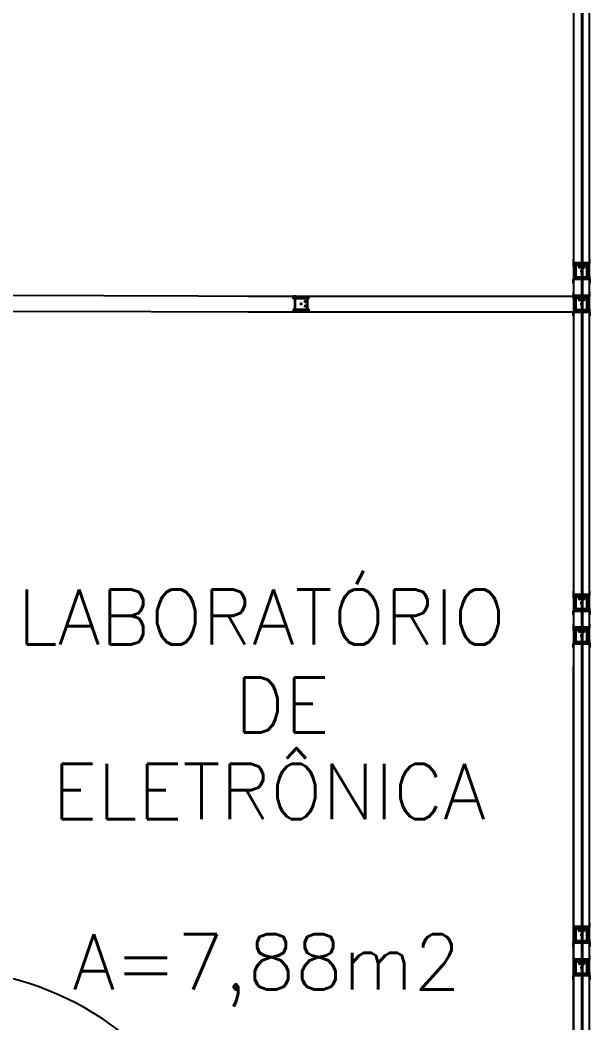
# Model space of a CAD drawing. Header units: centimetres. Extents: x -15 to 273, y 1 to 137.
# Drawn here: x 1.172 to 3.233, y 84.886 to 88.513 of the extents above; entities that cross this region are included whole.
import ezdxf

# ---------------------------------------------------------------- set-up
doc = ezdxf.new("R2010")
doc.units = ezdxf.units.CM
doc.header["$LTSCALE"] = 0.003
doc.header["$MEASUREMENT"] = 0
doc.layers.get('0').update_dxf_attribs({"linetype": 'CONTINUOUS'})
for name, color, linetype in [('6', 6, 'CONTINUOUS'), ('ALV', 2, 'CONTINUOUS'), ('AREA', 2, 'CONTINUOUS'), ('DIV', 2, 'CONTINUOUS'), ('PL-Áreas-Depto', 2, 'CONTINUOUS'), ('PORTA', 2, 'CONTINUOUS'), ('REVISÃO', 6, 'CONTINUOUS'), ('TEXTO', 2, 'CONTINUOUS')]:
    doc.layers.add(name, color=color, linetype=linetype)
doc.layers.get('REVISÃO').off()
doc.styles.add('UNB-100', font='simplex.shx', dxfattribs={"height": 0.2})

# ---------------------------------------------------------------- blocks, each defined once
blk = doc.blocks.new('div c mtt')
at = {"layer": 'DIV'}
for p, q in [((-0.0185, 1.2285), (-0.0285, 1.2285)), ((-0.0285, 1.2185), (-0.0285, 1.2285)), ((-0.0265, 1.2185), (-0.0285, 1.2185)), ((-0.0235, 1.2265), (-0.0265, 1.2265)), ((-0.0265, 1.2265), (-0.0265, 1.2185)), ((-0.0235, 1.2265), (-0.0235, 1.1735)), ((-0.0235, 1.2215), (-0.0235, 1.2265)), ((-0.0075, 1.2215), (-0.0235, 1.2215)), ((-0.0215, 1.2265), (-0.0215, 1.2235)), ((-0.0185, 1.2265), (-0.0215, 1.2265)), ((0.0215, 1.2235), (-0.0215, 1.2235)), ((-0.0215, 1.1785), (-0.0215, 1.2215)), ((-0.0095, 1.2195), (-0.0195, 1.2195)), ((-0.0195, 1.1785), (-0.0195, 1.2195)), ((-0.0185, 1.2285), (-0.0185, 1.2265)), ((-0.0095, 1.2195), (-0.0095, 1.2115)), ((-0.0075, 1.2115), (-0.0095, 1.2115)), ((-0.0075, 1.2215), (-0.0075, 1.2115)), ((-0.0055, 1.2135), (-0.0075, 1.2135)), ((-0.0055, 1.2215), (-0.0055, 1.2135)), ((0.0055, 1.2215), (-0.0055, 1.2215)), ((-0.0051, 1.2), (0.0051, 1.2)), ((-0.0049, 1.2), (0.0049, 1.2)), ((0, 1.1949), (0, 1.2051)), ((0, 1.1951), (0, 1.2049)), ((0.0055, 1.2215), (0.0055, 1.2135)), ((0.0075, 1.2135), (0.0055, 1.2135)), ((0.0075, 1.2215), (0.0075, 1.2115)), ((0.0235, 1.2215), (0.0075, 1.2215)), ((0.0095, 1.2115), (0.0075, 1.2115)), ((0.0095, 1.2195), (0.0095, 1.2115)), ((0.0195, 1.2195), (0.0095, 1.2195)), ((0.0185, 1.2265), (0.0185, 1.2285)), ((0.0185, 1.2285), (0.0285, 1.2285)), ((0.0185, 1.2265), (0.0215, 1.2265)), ((0.0195, 1.1785), (0.0195, 1.2195)), ((0.0215, 1.2265), (0.0215, 1.2235)), ((0.0215, 1.1785), (0.0215, 1.2215)), ((0.0235, 1.1735), (0.0235, 1.2265)), ((0.0235, 1.2265), (0.0265, 1.2265)), ((0.0235, 1.2215), (0.0235, 1.2265)), ((0.0265, 1.2185), (0.0265, 1.2265)), ((0.0265, 1.2185), (0.0285, 1.2185)), ((0.0285, 1.2185), (0.0285, 1.2285)), ((-0.0305, 1.1571, 1.35), (-0.0305, 1.1715, 1.35)), ((-0.0305, 1.1715, 1.35), (-0.0185, 1.1715, 1.35)), ((-0.0285, 1.1815), (-0.0285, 1.1715)), ((-0.0265, 1.1815), (-0.0285, 1.1815)), ((-0.0185, 1.1715), (-0.0285, 1.1715)), ((0.0285, 1.1695, 1.35), (-0.0285, 1.1695, 1.35)), ((-0.0285, 1.1695, 1.35), (-0.0285, 1.1571, 1.35)), ((0.0285, 1.1695, 1.35), (-0.0285, 1.1695, 1.35)), ((-0.0285, 1.1695, 1.35), (-0.0285, 0.0305, 1.35)), ((-0.0265, 1.1815), (-0.0265, 1.1735)), ((-0.0235, 1.1735), (-0.0265, 1.1735)), ((-0.0215, 1.1785), (-0.0235, 1.1785)), ((-0.0235, 1.1785), (-0.0235, 1.1735)), ((-0.0215, 1.1735), (-0.0215, 1.1765)), ((0.0215, 1.1765), (-0.0215, 1.1765)), ((-0.0185, 1.1735), (-0.0215, 1.1735)), ((0.0195, 1.1785), (-0.0195, 1.1785)), ((-0.0185, 1.1715, 1.35), (-0.0185, 1.1765, 1.35)), ((-0.0185, 1.1765, 1.35), (-0.0165, 1.1765, 1.35)), ((-0.0185, 1.1715), (-0.0185, 1.1735)), ((-0.0165, 1.1765, 1.35), (-0.0165, 1.1715, 1.35)), ((-0.0165, 1.1715, 1.35), (0.0165, 1.1715, 1.35)), ((0.0165, 1.1715, 1.35), (0.0165, 1.1765, 1.35)), ((0.0165, 1.1765, 1.35), (0.0185, 1.1765, 1.35)), ((0.0185, 1.1765, 1.35), (0.0185, 1.1715, 1.35)), ((0.0185, 1.1735), (0.0185, 1.1715)), ((0.0185, 1.1735), (0.0215, 1.1735)), ((0.0185, 1.1715, 1.35), (0.0305, 1.1715, 1.35)), ((0.0185, 1.1715), (0.0285, 1.1715)), ((0.0235, 1.1785), (0.0215, 1.1785)), ((0.0215, 1.1735), (0.0215, 1.1765)), ((0.0235, 1.1785), (0.0235, 1.1735)), ((0.0235, 1.1735), (0.0265, 1.1735)), ((0.0265, 1.1815), (0.0285, 1.1815)), ((0.0265, 1.1735), (0.0265, 1.1815)), ((0.0285, 1.1815), (0.0285, 1.1715)), ((0.0285, 1.1571, 1.35), (0.0285, 1.1695, 1.35)), ((0.0285, 0.0305, 1.35), (0.0285, 1.1695, 1.35)), ((0.0305, 1.1715, 1.35), (0.0305, 1.1571, 1.35)), ((-0.0285, 1.1571, 1.35), (-0.0305, 1.1571, 1.35)), ((0.0305, 1.1571, 1.35), (0.0285, 1.1571, 1.35)), ((-0.0285, 0.0429, 1.35), (-0.0305, 0.0429, 1.35)), ((-0.0305, 0.0429, 1.35), (-0.0305, 0.0285, 1.35)), ((-0.0285, 0.0305, 1.35), (-0.0285, 0.0429, 1.35)), ((0.0305, 0.0429, 1.35), (0.0285, 0.0429, 1.35)), ((0.0285, 0.0429, 1.35), (0.0285, 0.0305, 1.35)), ((0.0305, 0.0285, 1.35), (0.0305, 0.0429, 1.35)), ((-0.0305, 0.0285, 1.35), (-0.0185, 0.0285, 1.35)), ((0.0285, 0.0305, 1.35), (-0.0285, 0.0305, 1.35)), ((-0.0285, 0.0305, 1.35), (0.0285, 0.0305, 1.35)), ((-0.0185, 0.0285), (-0.0285, 0.0285)), ((-0.0285, 0.0185), (-0.0285, 0.0285)), ((-0.0265, 0.0185), (-0.0285, 0.0185)), ((-0.0235, 0.0265), (-0.0265, 0.0265)), ((-0.0265, 0.0265), (-0.0265, 0.0185)), ((-0.0235, 0.0265), (-0.0235, -0.0265)), ((-0.0235, 0.0215), (-0.0235, 0.0265)), ((-0.0075, 0.0215), (-0.0235, 0.0215)), ((-0.0215, 0.0265), (-0.0215, 0.0235)), ((-0.0185, 0.0265), (-0.0215, 0.0265)), ((0.0215, 0.0235), (-0.0215, 0.0235)), ((-0.0215, -0.0215), (-0.0215, 0.0215)), ((-0.0095, 0.0195), (-0.0195, 0.0195)), ((-0.0195, -0.0215), (-0.0195, 0.0195)), ((-0.0185, 0.0285, 1.35), (-0.0185, 0.0235, 1.35)), ((-0.0185, 0.0285), (-0.0185, 0.0265)), ((-0.0185, 0.0235, 1.35), (-0.0165, 0.0235, 1.35)), ((-0.0165, 0.0235, 1.35), (-0.0165, 0.0285, 1.35)), ((-0.0165, 0.0285, 1.35), (0.0165, 0.0285, 1.35)), ((-0.0095, 0.0195), (-0.0095, 0.0115)), ((-0.0075, 0.0115), (-0.0095, 0.0115)), ((-0.0075, 0.0215), (-0.0075, 0.0115)), ((-0.0055, 0.0135), (-0.0075, 0.0135)), ((-0.0055, 0.0215), (-0.0055, 0.0135)), ((0.0055, 0.0215), (-0.0055, 0.0215)), ((-0.0049, 0), (0.0049, 0)), ((0, -0.0051), (0, 0.0051)), ((0, 0.0051), (0, -0.0051)), ((0, -0.0049), (0, 0.0049)), ((0.0055, 0.0215), (0.0055, 0.0135)), ((0.0075, 0.0135), (0.0055, 0.0135)), ((0.0075, 0.0215), (0.0075, 0.0115)), ((0.0235, 0.0215), (0.0075, 0.0215)), ((0.0095, 0.0115), (0.0075, 0.0115)), ((0.0095, 0.0195), (0.0095, 0.0115)), ((0.0195, 0.0195), (0.0095, 0.0195)), ((0.0165, 0.0285, 1.35), (0.0165, 0.0235, 1.35)), ((0.0165, 0.0235, 1.35), (0.0185, 0.0235, 1.35)), ((0.0185, 0.0235, 1.35), (0.0185, 0.0285, 1.35)), ((0.0185, 0.0285, 1.35), (0.0305, 0.0285, 1.35)), ((0.0185, 0.0265), (0.0185, 0.0285)), ((0.0185, 0.0285), (0.0285, 0.0285)), ((0.0185, 0.0265), (0.0215, 0.0265)), ((0.0195, -0.0215), (0.0195, 0.0195)), ((0.0215, 0.0265), (0.0215, 0.0235)), ((0.0215, -0.0215), (0.0215, 0.0215)), ((0.0235, -0.0265), (0.0235, 0.0265)), ((0.0235, 0.0265), (0.0265, 0.0265)), ((0.0235, 0.0215), (0.0235, 0.0265)), ((0.0265, 0.0185), (0.0265, 0.0265)), ((0.0265, 0.0185), (0.0285, 0.0185)), ((0.0285, 0.0185), (0.0285, 0.0285)), ((-0.0305, -0.0429, 1.35), (-0.0305, -0.0285, 1.35)), ((-0.0305, -0.0285, 1.35), (-0.0185, -0.0285, 1.35)), ((-0.0285, -0.0185), (-0.0285, -0.0285)), ((-0.0265, -0.0185), (-0.0285, -0.0185)), ((-0.0185, -0.0285), (-0.0285, -0.0285)), ((0.0285, -0.0305, 1.35), (-0.0285, -0.0305, 1.35)), ((-0.0285, -0.0305, 1.35), (-0.0285, -0.0429, 1.35)), ((0.0285, -0.0305, 1.35), (-0.0285, -0.0305, 1.35)), ((-0.0265, -0.0185), (-0.0265, -0.0265)), ((-0.0235, -0.0265), (-0.0265, -0.0265)), ((-0.0215, -0.0215), (-0.0235, -0.0215)), ((-0.0235, -0.0215), (-0.0235, -0.0265)), ((-0.0215, -0.0265), (-0.0215, -0.0235)), ((0.0215, -0.0235), (-0.0215, -0.0235)), ((-0.0185, -0.0265), (-0.0215, -0.0265)), ((0.0195, -0.0215), (-0.0195, -0.0215)), ((-0.0185, -0.0285, 1.35), (-0.0185, -0.0235, 1.35)), ((-0.0185, -0.0235, 1.35), (-0.0165, -0.0235, 1.35)), ((-0.0185, -0.0285), (-0.0185, -0.0265)), ((-0.0165, -0.0235, 1.35), (-0.0165, -0.0285, 1.35)), ((-0.0165, -0.0285, 1.35), (0.0165, -0.0285, 1.35)), ((-0.0051, 0), (0.0051, 0)), ((-0.0051, 0), (0.0051, 0)), ((0.0165, -0.0285, 1.35), (0.0165, -0.0235, 1.35)), ((0.0165, -0.0235, 1.35), (0.0185, -0.0235, 1.35)), ((0.0185, -0.0235, 1.35), (0.0185, -0.0285, 1.35)), ((0.0185, -0.0265), (0.0185, -0.0285)), ((0.0185, -0.0265), (0.0215, -0.0265)), ((0.0185, -0.0285, 1.35), (0.0305, -0.0285, 1.35)), ((0.0185, -0.0285), (0.0285, -0.0285)), ((0.0235, -0.0215), (0.0215, -0.0215)), ((0.0215, -0.0265), (0.0215, -0.0235)), ((0.0235, -0.0215), (0.0235, -0.0265)), ((0.0235, -0.0265), (0.0265, -0.0265)), ((0.0265, -0.0185), (0.0285, -0.0185)), ((0.0265, -0.0265), (0.0265, -0.0185)), ((0.0285, -0.0185), (0.0285, -0.0285)), ((0.0285, -0.0429, 1.35), (0.0285, -0.0305, 1.35)), ((0.0305, -0.0285, 1.35), (0.0305, -0.0429, 1.35)), ((-0.0285, -0.0429, 1.35), (-0.0305, -0.0429, 1.35)), ((0.0305, -0.0429, 1.35), (0.0285, -0.0429, 1.35))]:
    blk.add_line(p, q, dxfattribs=at)
at = {"layer": 'DIV', "color": 1}
for p, q in [((-0.0005, 1.1655, 1.35), (-0.0005, 0.0425, 1.35)), ((0.0035, 1.1655, 1.35), (-0.0005, 1.1655, 1.35)), ((0.0035, 1.1655, 1.35), (0.0035, 0.0425, 1.35)), ((0.0035, 0.0425, 1.35), (-0.0005, 0.0425, 1.35))]:
    blk.add_line(p, q, dxfattribs=at)
blk = doc.blocks.new('MTDIV')
for p, q in [((-0.0285, 0.0185), (-0.0285, 0.0285)), ((-0.0185, 0.0285), (-0.0285, 0.0285)), ((-0.0265, 0.0185), (-0.0285, 0.0185)), ((-0.0265, 0.0235), (-0.0265, 0.0265)), ((-0.0265, 0.0265), (-0.0185, 0.0265)), ((-0.0265, 0.0235), (0.0265, 0.0235)), ((-0.0215, 0.0235), (-0.0265, 0.0235)), ((-0.0265, 0.0185), (-0.0265, 0.0215)), ((-0.0265, 0.0215), (-0.0235, 0.0215)), ((-0.0235, 0.0215), (-0.0235, -0.0215)), ((-0.0215, 0.0235), (-0.0215, 0.0215)), ((-0.0215, 0.0215), (0.0215, 0.0215)), ((-0.0215, 0.0195), (0.0195, 0.0195)), ((-0.0215, 0.0195), (-0.0215, -0.0195)), ((-0.0185, 0.0265), (-0.0185, 0.0285)), ((-0.0049, 0), (0.0049, 0)), ((0, -0.0049), (0, 0.0049)), ((0.0115, 0.0095), (0.0115, 0.0075)), ((0.0195, 0.0095), (0.0115, 0.0095)), ((0.0215, 0.0075), (0.0115, 0.0075)), ((0.0135, 0.0075), (0.0135, 0.0055)), ((0.0215, 0.0055), (0.0135, 0.0055)), ((0.0185, 0.0265), (0.0185, 0.0285)), ((0.0185, 0.0285), (0.0285, 0.0285)), ((0.0185, 0.0265), (0.0265, 0.0265)), ((0.0195, 0.0195), (0.0195, 0.0095)), ((0.0215, 0.0235), (0.0215, 0.0075)), ((0.0215, 0.0235), (0.0265, 0.0235)), ((0.0215, 0.0055), (0.0215, -0.0055)), ((0.0235, 0.0215), (0.0235, -0.0215)), ((0.0265, 0.0215), (0.0235, 0.0215)), ((0.0265, 0.0235), (0.0265, 0.0265)), ((0.0265, 0.0185), (0.0265, 0.0215)), ((0.0265, 0.0185), (0.0285, 0.0185)), ((0.0285, 0.0185), (0.0285, 0.0285)), ((-0.0285, -0.0185), (-0.0285, -0.0285)), ((-0.0285, -0.0185), (-0.0265, -0.0185)), ((-0.0185, -0.0285), (-0.0285, -0.0285)), ((-0.0265, -0.0185), (-0.0265, -0.0215)), ((-0.0265, -0.0215), (-0.0235, -0.0215)), ((0.0265, -0.0235), (-0.0265, -0.0235)), ((-0.0265, -0.0235), (-0.0265, -0.0265)), ((-0.0215, -0.0235), (-0.0265, -0.0235)), ((-0.0185, -0.0265), (-0.0265, -0.0265)), ((-0.0215, -0.0195), (0.0195, -0.0195)), ((-0.0215, -0.0215), (0.0215, -0.0215)), ((-0.0215, -0.0215), (-0.0215, -0.0235)), ((-0.0185, -0.0265), (-0.0185, -0.0285)), ((0.0115, -0.0075), (0.0115, -0.0095)), ((0.0215, -0.0075), (0.0115, -0.0075)), ((0.0195, -0.0095), (0.0115, -0.0095)), ((0.0135, -0.0055), (0.0135, -0.0075)), ((0.0215, -0.0055), (0.0135, -0.0055)), ((0.0185, -0.0265), (0.0185, -0.0285)), ((0.0265, -0.0265), (0.0185, -0.0265)), ((0.0185, -0.0285), (0.0285, -0.0285)), ((0.0195, -0.0095), (0.0195, -0.0195)), ((0.0215, -0.0075), (0.0215, -0.0235)), ((0.0215, -0.0235), (0.0265, -0.0235)), ((0.0265, -0.0215), (0.0235, -0.0215)), ((0.0265, -0.0185), (0.0265, -0.0215)), ((0.0285, -0.0185), (0.0265, -0.0185)), ((0.0265, -0.0235), (0.0265, -0.0265)), ((0.0285, -0.0185), (0.0285, -0.0285))]:
    blk.add_line(p, q)

msp = doc.modelspace()

# ---------------------------------------------------------------- linework, layer by layer
at = {"layer": 'ALV', "ltscale": 10}
for p, q in [((3.1739, 84.1858, -4.5533), (3.1739, 86.1765, 20.7674)), ((3.231, 84.1858, -4.5533), (3.2309, 86.1765, 20.7674))]:
    msp.add_line(p, q, dxfattribs=at)
at = {"layer": 'DIV'}
for p, q in [((1.1325, 87.5179, 0.0057), (2.1578, 87.515, -2.9112)), ((1.9966, 87.515, -2.85), (3.1739, 87.515, 1.35)), ((2.2148, 87.51, -2.85), (2.1618, 87.51, -2.85)), ((2.2098, 87.508, -2.85), (2.1668, 87.508, -2.85)), ((2.2098, 87.506, -2.85), (2.1688, 87.506, -2.85)), ((1.1325, 87.4609, 0.0057), (2.1578, 87.458, -2.9112)), ((1.9966, 87.458, -2.85), (3.1739, 87.458, 1.35)), ((2.1618, 87.463, -2.85), (2.2148, 87.463, -2.85)), ((2.2098, 87.465, -2.85), (2.1668, 87.465, -2.85)), ((2.2098, 87.467, -2.85), (2.1688, 87.467, -2.85))]:
    msp.add_line(p, q, dxfattribs=at)
at = {"layer": 'PL-Áreas-Depto'}
msp.add_lwpolyline([(3.2309, 74.1765), (3.2309, 92.3765), (-4.1732, 92.3765), (-13.3732, 92.3765), (-13.3732, 92.1215), (-13.4132, 92.1215), (-13.4132, 86.4315), (-13.3732, 86.4315), (-13.3732, 86.1215), (-13.4132, 86.1215), (-13.4132, 80.4315), (-13.3732, 80.4315), (-13.3732, 80.1215), (-13.4132, 80.1215), (-13.4132, 74.4315), (-13.3732, 74.4315), (-13.3732, 74.1765)], dxfattribs=at)
at = {"layer": 'PORTA', "color": 1}
msp.add_arc((0.8665, 83.984, 0.0057), 1.098, 13.9812, 75.983, dxfattribs=at)

# ---------------------------------------------------------------- block references
at = {"layer": '6'}
for p in [(3.2024, 86.405), (3.2024, 85.205), (3.2024, 84.005)]:
    msp.add_blockref('div c mtt', p, dxfattribs=at)
at = {"layer": 'DIV'}
for name, p in [('div c mtt', (3.2024, 87.605)), ('MTDIV', (2.1883, 87.4865, -2.85))]:
    msp.add_blockref(name, p, dxfattribs=at)
at = {"layer": 'REVISÃO'}
for p in [(3.2024, 87.4865, -2.85), (3.2024, 86.2865, -2.85), (3.2024, 85.0865, -2.85)]:
    msp.add_blockref('div c mtt', p, dxfattribs=at)

# ---------------------------------------------------------------- texts
at = {"layer": 'AREA', "style": 'UNB-100'}
msp.add_text('A=7,88m2', height=0.2, dxfattribs=at).set_placement((1.3612, 85.0068))
at = {"layer": 'TEXTO', "style": 'UNB-100'}
for s, p in [('LABORATÓRIO', (1.1625, 86.2543)), ('DE', (1.9484, 85.936)), ('ELETRÔNICA', (1.2882, 85.623))]:
    msp.add_text(s, height=0.2, dxfattribs=at).set_placement(p)

doc.saveas('drawing.dxf')
